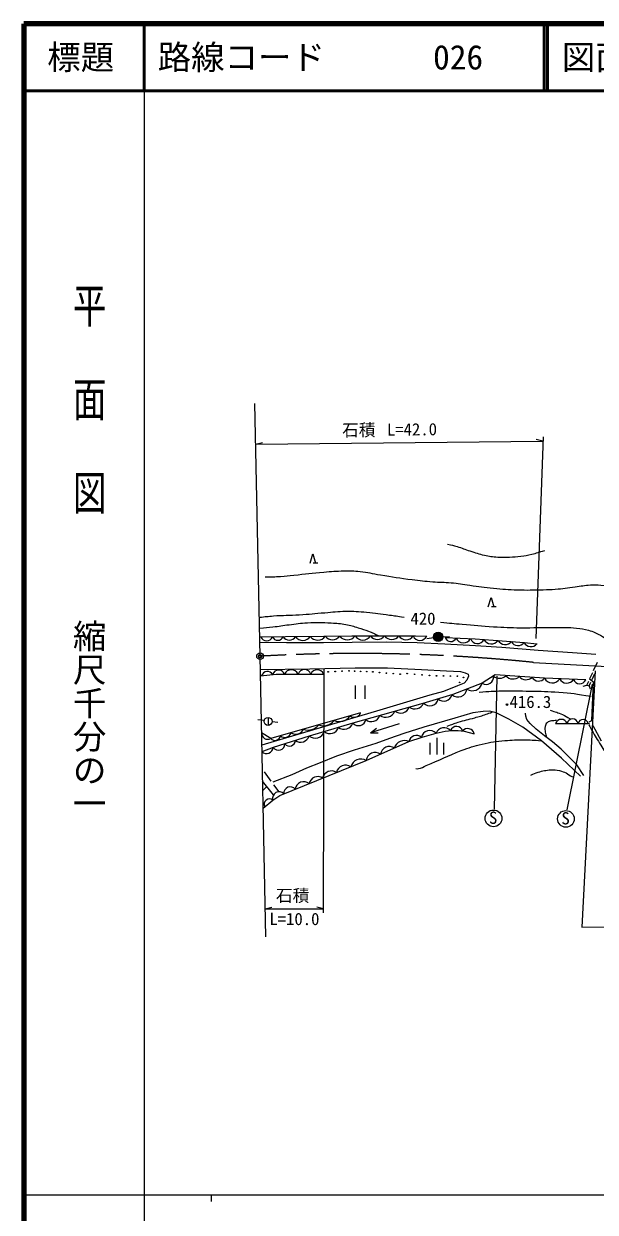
# Model space of a CAD drawing. Units: millimetres, scale not verified. Extents: x 40000 to 680000, y 20000 to 380000.
# Drawn here: x 40000 to 125366, y 202409 to 380000 of the extents above; entities that cross this region are included whole.
import ezdxf
from ezdxf.enums import TextEntityAlignment as Align

# ---------------------------------------------------------------- set-up
doc = ezdxf.new("R2010")
doc.units = ezdxf.units.MM
doc.header["$LTSCALE"] = 1000
doc.header["$PDMODE"] = 32
doc.header["$PDSIZE"] = 500
doc.linetypes.add('CHAIN', pattern=[18.5, 12, -1.5, 3.5, -1.5])
for name, color, linetype, lineweight in [('M-BGD', 7, 'Continuous', 13), ('M-BMK', 2, 'CHAIN', 13), ('M-BMK-SRVR', 3, 'Continuous', 13), ('M-STR-HTXT', 7, 'Continuous', 13), ('M-TTL', 2, 'Continuous', 140), ('M-TTL-BAND', 7, 'Continuous', 25), ('M-TTL-LINE', 7, 'Continuous', 50)]:
    doc.layers.add(name, color=color, linetype=linetype, lineweight=lineweight)
doc.layers.add('M-OTRS', color=6, linetype='Continuous')
doc.layers.add('M-TTL-TXT', color=7, linetype='Continuous')
doc.styles.add('@ＭＳ ゴシック', font='')
doc.styles.add('ＭＳ ゴシック', font='')
doc.styles.get('@ＭＳ ゴシック').set_extended_font_data('@MS Gothic')
doc.styles.get('ＭＳ ゴシック').set_extended_font_data('MS Gothic')

msp = doc.modelspace()

# ---------------------------------------------------------------- hatches: boundary and pattern name
at = {"layer": 'M-BGD'}
msp.add_hatch(color=256, dxfattribs=at).paths.add_polyline_path([(102585, 288299, 0.97359), (101239, 288527, 0.01338), (101233, 288491, 0.41421), (101813, 287719, 0.41421)])

# ---------------------------------------------------------------- linework, layer by layer
for p, q in [((82762, 299408), (83182, 300808)), ((83182, 300808), (83602, 299408)), ((83952, 299408), (83252, 299408)), ((109390, 292878), (109810, 294278)), ((109810, 294278), (110230, 292878)), ((110580, 292878), (109880, 292878)), ((75237, 288378), (79109, 288424)), ((79109, 288424), (84808, 288466)), ((84808, 288466), (88993, 288529)), ((88993, 288529), (94104, 288550)), ((94104, 288550), (98541, 288529)), ((98541, 288529), (100202, 288508)), ((102956, 288282), (107416, 288088)), ((107416, 288088), (111474, 287814)), ((111474, 287814), (114734, 287541)), ((75253, 287580), (79263, 287560)), ((79263, 287560), (84751, 287560)), ((84751, 287560), (89063, 287602)), ((89063, 287602), (94194, 287644)), ((94194, 287644), (98757, 287560)), ((98757, 287560), (102921, 287328)), ((102921, 287328), (107464, 287118)), ((107464, 287118), (111410, 286859)), ((111410, 286859), (116822, 286410)), ((114734, 287541), (116669, 287330)), ((116822, 286410), (121953, 286028)), ((121953, 286028), (125458, 285790)), ((125112, 283347), (125685, 284606)), ((75336, 283496), (82720, 283623)), ((75355, 282574), (77686, 282828)), ((77686, 282828), (84752, 282828)), ((82720, 283623), (89512, 283749)), ((89512, 283749), (94321, 283756)), ((94321, 283756), (99425, 283527)), ((99425, 283527), (103140, 283322)), ((103140, 283322), (105219, 283191)), ((105219, 283191), (105959, 283008)), ((105959, 283008), (106369, 282789)), ((106444, 282490), (106201, 281892)), ((106369, 282789), (106444, 282490)), ((110398, 282693), (108484, 281445)), ((117800, 282209), (110398, 282693)), ((124582, 282180), (124987, 283072)), ((124908, 282012), (125328, 282936)), ((89481, 281123), (89481, 279123)), ((90981, 279123), (90981, 281123)), ((104792, 281046), (102707, 280233)), ((108484, 281445), (104103, 279784)), ((105808, 281480), (104792, 281046)), ((106201, 281892), (105808, 281480)), ((123955, 281943), (117800, 282209)), ((123577, 280996), (124123, 281171)), ((124123, 281171), (124404, 281789)), ((124123, 281171), (124472, 281052)), ((124472, 281052), (124718, 281593)), ((124472, 281052), (124630, 280609)), ((125093, 281604), (124514, 282053)), ((124875, 275881), (125093, 281604)), ((100672, 279649), (93202, 277439)), ((104103, 279784), (99610, 278445)), ((102707, 280233), (100672, 279649)), ((93202, 277439), (75565, 272226)), ((99610, 278445), (89174, 275493)), ((108606, 277216), (107092, 277027)), ((109573, 277258), (108606, 277216)), ((110561, 277027), (109573, 277258)), ((74961, 276051), (75916, 275914)), ((76489, 276350), (76489, 275162)), ((90299, 277009), (76896, 273203)), ((77084, 275746), (77964, 275619)), ((89174, 275493), (82617, 273556)), ((96057, 275413), (91798, 274025)), ((104386, 276256), (99759, 274882)), ((107092, 277027), (104386, 276256)), ((112475, 276102), (110561, 277027)), ((114536, 274882), (112475, 276102)), ((115010, 276536), (114954, 276971)), ((115164, 276060), (115010, 276536)), ((115627, 275415), (115164, 276060)), ((116524, 274588), (115627, 275415)), ((119414, 275462), (124524, 275441)), ((124476, 275675), (124875, 275881)), ((76896, 273203), (75528, 274063)), ((82617, 273556), (77259, 271854)), ((91798, 274025), (92716, 274736)), ((91798, 274025), (92941, 274063)), ((96797, 273936), (94631, 273178)), ((99759, 274882), (96797, 273936)), ((99506, 273405), (101595, 273980)), ((101595, 273980), (102969, 274288)), ((102969, 274288), (103965, 274414)), ((103965, 274414), (104904, 274386)), ((104904, 274386), (105773, 274302)), ((105773, 274302), (107301, 273909)), ((117333, 272863), (114536, 274882)), ((117786, 273606), (116524, 274588)), ((118964, 272723), (117786, 273606)), ((126314, 272799), (125052, 275070)), ((77259, 271854), (75587, 271190)), ((92570, 272463), (89353, 271475)), ((91157, 269914), (97530, 272732)), ((94631, 273178), (92570, 272463)), ((97530, 272732), (99506, 273405)), ((100733, 270790), (100733, 272540)), ((101733, 270790), (101733, 273290)), ((102733, 270790), (102733, 272540)), ((120340, 270276), (117333, 272863)), ((120295, 271587), (118964, 272723)), ((86717, 270550), (84264, 269568)), ((89353, 271475), (86717, 270550)), ((121641, 270241), (120295, 271587)), ((123158, 267585), (120340, 270276)), ((122637, 269246), (121641, 270241)), ((76973, 266839), (75964, 268213)), ((78259, 264695), (91157, 269914)), ((82245, 268755), (80044, 267788)), ((84264, 269568), (82245, 268755)), ((123674, 267662), (122637, 269246)), ((77329, 264799), (75676, 266802)), ((80044, 267788), (77198, 266666)), ((76307, 266037), (75704, 265438)), ((77208, 263994), (78259, 264695)), ((78172, 265235), (77366, 266278)), ((75757, 262802), (77208, 263994))]:
    msp.add_line(p, q, dxfattribs=at)
at = {"layer": 'M-BGD', "lineweight": 25}
for p, q in [((100231, 288142), (101909, 288395)), ((101909, 288395), (103577, 288447)), ((110672, 282508), (110291, 262646)), ((124931, 281333), (121111, 262563))]:
    msp.add_line(p, q, dxfattribs=at)
for centre, radius in [((101909, 288395), 683), ((85481, 283157), 50), ((86516, 283209), 50), ((87551, 283262), 50), ((88586, 283314), 50), ((89418, 283262), 50), ((90325, 283228), 50), ((91233, 283194), 50), ((92140, 283160), 50), ((93150, 283040), 50), ((94174, 282965), 50), ((95198, 282890), 50), ((96222, 282815), 50), ((97269, 282888), 50), ((98383, 282800), 50), ((99497, 282711), 50), ((100610, 282623), 50), ((101653, 282566), 50), ((102694, 282550), 50), ((103734, 282535), 50), ((104775, 282519), 50), ((105683, 282327), 50), ((105105, 281583), 50), ((110174, 261264), 1250), ((120993, 261181), 1250)]:
    msp.add_circle(centre, radius, dxfattribs=at)
at = {"layer": 'M-BGD'}
for centre, radius in [((112177, 278269), 121), ((76489, 275756), 594)]:
    msp.add_circle(centre, radius, dxfattribs=at)
for centre, radius, start, end in [((76285, 288723), 931, 201.6299, 339.74251), ((77949, 288724), 854, 202.26497, 339.10744), ((79668, 288991), 1084, 211.81842, 329.1303), ((81696, 289193), 1334, 214.63544, 326.21024), ((83919, 289295), 1398, 217.13055, 323.80897), ((86110, 289258), 1324, 216.57347, 325.15391), ((88331, 289364), 1425, 217.22419, 324.23259), ((90640, 289273), 1371, 212.74318, 327.72839), ((92845, 289288), 1286, 215.52266, 324.94891), ((94969, 289282), 1298, 214.37295, 325.18192), ((97103, 289245), 1280, 213.3775, 326.07941), ((99189, 288985), 1120, 203.92823, 334.78859), ((103786, 288563), 876, 198.70657, 336.29018), ((105694, 288700), 1209, 203.85951, 331.13724), ((107764, 288431), 1059, 197.26789, 335.93012), ((109832, 288570), 1239, 207.43079, 324.86225), ((111909, 288483), 1235, 210.4849, 320.51311), ((113843, 288154), 1082, 204.93558, 325.47595), ((115777, 288135), 1201, 209.68095, 317.91216), ((76391, 282289), 925, 31.55999, 160.89743), ((78074, 282492), 938, 20.98114, 162.60147), ((79960, 282371), 1108, 24.35412, 155.64588), ((81936, 282446), 1040, 21.54872, 158.45128), ((83828, 282468), 992, 21.29187, 158.70813), ((109074, 282365), 1093, 237.35655, 8.85333), ((111065, 283575), 1383, 228.80729, 314.39719), ((113085, 283451), 1363, 219.4066, 313.11651), ((115037, 283306), 1328, 219.79165, 312.73146), ((107033, 281839), 1503, 236.73177, 344.80168), ((116912, 282921), 1138, 211.202, 321.32111), ((118955, 282783), 1289, 206.44305, 328.6005), ((121108, 282653), 1184, 207.20166, 327.84189), ((123050, 282398), 1013, 201.72838, 333.31517), ((100656, 279312), 1244, 221.89345, 351.29171), ((102750, 280039), 1258, 226.67766, 346.5075), ((104869, 280757), 1351, 228.50771, 352.55363), ((94055, 277909), 1535, 236.24613, 335.34574), ((96279, 278403), 1405, 233.84583, 337.74604), ((98404, 279058), 1446, 235.20863, 336.47294), ((84771, 277085), 1983, 248.8236, 322.88505), ((87139, 277652), 1931, 245.96119, 325.74746), ((87826, 276048), 1458, 235.30488, 337.61681), ((89340, 277412), 1040, 234.47306, 337.23559), ((90004, 276226), 1107, 221.46249, 350.12938), ((91950, 277037), 1316, 229.48741, 342.10446), ((120296, 275110), 950, 21.32089, 158.20755), ((121987, 275293), 823, 10.85235, 168.67608), ((123554, 275246), 785, 14.42033, 165.1081), ((76436, 273990), 911, 175.43907, 300.25145), ((77524, 273758), 838, 221.45796, 350.25069), ((79005, 274298), 946, 226.1719, 345.53675), ((80639, 275095), 1258, 235.17961, 336.52904), ((81371, 273950), 1307, 232.78419, 342.44385), ((82504, 276396), 1937, 248.48195, 323.2267), ((83515, 274761), 1503, 233.32777, 339.59393), ((85755, 275236), 1300, 230.25092, 342.67078), ((98652, 272502), 1146, 49.14234, 168.45743), ((100647, 273140), 1266, 41.52112, 169.58004), ((102807, 273508), 1300, 42.65565, 158.71854), ((104647, 274070), 940, 15.62313, 160.2046), ((106324, 273682), 1003, 13.08963, 140.27501), ((76253, 271951), 1011, 228.80125, 354.55097), ((78051, 272399), 961, 214.55402, 0.67402), ((79704, 272950), 878, 217.90025, 357.32779), ((94630, 270626), 1374, 57.07214, 170.64213), ((96852, 271354), 1536, 63.80605, 163.90822), ((90364, 268568), 1562, 59.46204, 164.5964), ((92468, 269811), 1315, 52.18715, 175.52712), ((85969, 266988), 1361, 56.30259, 167.75584), ((88085, 267826), 1392, 56.27035, 167.78809), ((81839, 265459), 1295, 51.32772, 172.73071), ((83909, 266218), 1286, 55.40932, 168.64912), ((78139, 264265), 970, 43.36561, 196.25171), ((79809, 265007), 967, 39.59616, 184.46228), ((76705, 263378), 795, 50.76613, 208.06797)]:
    msp.add_arc(centre, radius, start, end, dxfattribs=at)
for points, knots in [([(103320, 302259), (103994, 302092), (104178, 302041), (104722, 301881), (105488, 301654), (105896, 301464), (106657, 301222), (107489, 300956), (107949, 300775), (108802, 300591), (109571, 300424), (110013, 300373), (110798, 300315), (111475, 300265), (111857, 300283), (112536, 300306), (113202, 300328), (113577, 300348), (114237, 300436), (114889, 300524), (115251, 300598), (115892, 300745), (116658, 300921), (116920, 301012), (117826, 301306)], [0, 0, 0, 0, 1, 1, 1, 2, 2, 2, 3, 3, 3, 4, 4, 4, 5, 5, 5, 6, 6, 6, 7, 7, 7, 8, 8, 8, 8]), ([(144145, 290188), (143714, 290284), (143553, 290329), (143204, 290493), (142777, 290694), (142583, 290891), (142219, 291191), (141788, 291548), (141594, 291801), (141186, 292183), (140857, 292490), (140705, 292703), (140335, 292959), (140031, 293168), (139838, 293255), (139494, 293389), (139036, 293566), (138764, 293631), (138279, 293706), (137564, 293817), (137151, 293714), (136428, 293744), (135602, 293777), (135134, 293753), (134316, 293868), (133604, 293969), (133214, 294092), (132528, 294305), (131703, 294560), (131281, 294817), (130460, 295086), (129519, 295395), (128988, 295563), (128021, 295777), (127328, 295931), (126933, 296002), (126226, 296067), (125612, 296123), (125263, 296136), (124647, 296105), (123753, 296059), (123264, 295916), (122376, 295805), (121216, 295661), (120567, 295564), (119403, 295460), (118693, 295396), (118292, 295398), (117578, 295378), (116082, 295336), (115243, 295322), (113746, 295359), (112345, 295394), (111561, 295466), (110167, 295602), (108776, 295738), (108001, 295854), (106615, 296037), (105526, 296180), (104923, 296323), (103830, 296429), (102765, 296533), (102161, 296483), (101096, 296570), (99888, 296667), (99213, 296741), (98011, 296892), (96154, 297125), (95121, 297314), (93273, 297607), (92088, 297795), (91437, 297988), (90244, 298112), (89312, 298208), (88784, 298206), (87847, 298196), (86657, 298183), (85991, 298112), (84805, 298014), (83060, 297869), (82088, 297738), (80346, 297565), (79563, 297487), (79127, 297420), (78341, 297369), (77445, 297310), (77138, 297314), (76042, 297313)], [0, 0, 0, 0, 1, 1, 1, 2, 2, 2, 3, 3, 3, 4, 4, 4, 5, 5, 5, 6, 6, 6, 7, 7, 7, 8, 8, 8, 9, 9, 9, 10, 10, 10, 11, 11, 11, 12, 12, 12, 13, 13, 13, 14, 14, 14, 15, 15, 15, 16, 16, 16, 17, 17, 17, 18, 18, 18, 19, 19, 19, 20, 20, 20, 21, 21, 21, 22, 22, 22, 23, 23, 23, 24, 24, 24, 25, 25, 25, 26, 26, 26, 27, 27, 27, 28, 28, 28, 29, 29, 29, 29]), ([(75177, 291309), (76187, 291426), (76462, 291449), (77288, 291517), (78796, 291641), (79648, 291587), (81157, 291685), (82646, 291782), (83476, 291890), (84964, 292001), (86195, 292093), (86884, 292197), (88118, 292211), (89327, 292225), (90005, 292180), (91210, 292085), (92547, 291979), (93286, 291820), (94617, 291643), (95471, 291530), (95739, 291494), (96804, 291349)], [0, 0, 0, 0, 1, 1, 1, 2, 2, 2, 3, 3, 3, 4, 4, 4, 5, 5, 5, 6, 6, 6, 7, 7, 7, 7]), ([(75210, 289675), (76165, 289757), (76419, 289781), (77191, 289869), (78146, 289979), (78675, 290091), (79630, 290206), (80705, 290335), (81305, 290441), (82385, 290500), (83771, 290576), (84553, 290551), (85939, 290472), (86797, 290423), (87283, 290401), (88126, 290234), (88848, 290091), (89245, 289971), (89949, 289757), (90564, 289571), (90905, 289454), (91505, 289224), (92134, 288984), (92343, 288887), (93089, 288546)], [0, 0, 0, 0, 1, 1, 1, 2, 2, 2, 3, 3, 3, 4, 4, 4, 5, 5, 5, 6, 6, 6, 7, 7, 7, 8, 8, 8, 8]), ([(102229, 290592), (103804, 290431), (104209, 290392), (105478, 290276), (107309, 290110), (108333, 289998), (110168, 289898), (111760, 289811), (112653, 289767), (114248, 289751), (116233, 289731), (117345, 289813), (119330, 289793), (120601, 289780), (121320, 289848), (122583, 289709), (123291, 289631), (123693, 289585), (124377, 289386), (125105, 289175), (125492, 288977), (126158, 288615), (126974, 288171), (127296, 287668), (128163, 287335), (129353, 286877), (130120, 286971), (131387, 286835), (132534, 286711), (133180, 286689), (134331, 286624), (135641, 286550), (136068, 286540), (137688, 286495)], [0, 0, 0, 0, 1, 1, 1, 2, 2, 2, 3, 3, 3, 4, 4, 4, 5, 5, 5, 6, 6, 6, 7, 7, 7, 8, 8, 8, 9, 9, 9, 10, 10, 10, 11, 11, 11, 11]), ([(108015, 280123), (109642, 280247), (110090, 280274), (111422, 280313), (113060, 280361), (113979, 280320), (115618, 280281), (117306, 280242), (118255, 280251), (119939, 280123), (121836, 279980), (122488, 279872), (124773, 279524)], [0, 0, 0, 0, 1, 1, 1, 2, 2, 2, 3, 3, 3, 4, 4, 4, 4]), ([(103242, 275037), (104014, 275336), (104235, 275414), (104882, 275625), (105836, 275938), (106398, 276021), (107364, 276298), (108029, 276490), (108406, 276588), (109060, 276817), (109426, 276945), (109548, 276988), (109990, 277161)], [0, 0, 0, 0, 1, 1, 1, 2, 2, 2, 3, 3, 3, 4, 4, 4, 4]), ([(118627, 277431), (119496, 277157), (119769, 277086), (120459, 276764), (120930, 276543), (121099, 276456), (121636, 276141)], [0, 0, 0, 0, 1, 1, 1, 2, 2, 2, 2]), ([(119596, 275868), (119254, 275879), (119121, 275858), (118829, 275818), (118560, 275770), (118373, 275753), (118175, 275563), (117989, 275385), (117941, 275222), (117888, 274971), (117821, 274647), (117853, 274451), (117901, 274123), (117945, 273823), (117983, 273704), (118099, 273372)], [0, 0, 0, 0, 1, 1, 1, 2, 2, 2, 3, 3, 3, 4, 4, 4, 5, 5, 5, 5]), ([(124434, 275264), (124633, 274845), (124696, 274732), (124874, 274395), (125337, 273515), (125679, 273069), (126192, 272217), (126653, 271451), (126919, 271027), (127367, 270253), (127663, 269741), (127843, 269460), (128103, 268928), (128463, 268193), (128547, 267901), (128860, 266973)], [0, 0, 0, 0, 1, 1, 1, 2, 2, 2, 3, 3, 3, 4, 4, 4, 5, 5, 5, 5]), ([(98580, 268693), (98747, 268681), (98811, 268692), (98959, 268707), (99443, 268755), (99671, 268972), (100122, 269155), (102182, 269990), (103277, 270601), (105352, 271398), (106547, 271858), (107242, 272055), (108485, 272359), (109787, 272677), (110544, 272746), (111878, 272877), (112974, 272985), (113594, 273011), (114696, 273004), (115727, 272996), (116089, 272969), (117333, 272863)], [0, 0, 0, 0, 1, 1, 1, 2, 2, 2, 3, 3, 3, 4, 4, 4, 5, 5, 5, 6, 6, 6, 7, 7, 7, 7]), ([(115725, 267719), (116224, 267953), (116394, 268016), (116839, 268161), (117555, 268393), (117982, 268456), (118732, 268518), (119242, 268561), (119536, 268500), (120036, 268392), (120858, 268215), (121173, 267954), (121970, 267446)], [0, 0, 0, 0, 1, 1, 1, 2, 2, 2, 3, 3, 3, 4, 4, 4, 4])]:
    msp.add_open_spline(points, degree=3, knots=knots, dxfattribs=at)
at = {"layer": 'M-BMK'}
msp.add_line((116139, 284571), (132760, 283633), dxfattribs=at)
msp.add_arc((89860, 25583), 260318, 84.20631, 93.20743, dxfattribs=at)
at = {"layer": 'M-BMK-SRVR'}
for p, q in [((75295, 285493), (74527, 323236)), ((76149, 243567), (75295, 285493))]:
    msp.add_line(p, q, dxfattribs=at)
msp.add_circle((75295, 285493), 500, dxfattribs=at)
msp.add_point((75295, 285493), dxfattribs=at)
at = {"layer": 'M-OTRS'}
msp.add_point((75295, 285493), dxfattribs=at)
at = {"layer": 'M-STR-HTXT'}
for p, q in [((117582, 318266), (116490, 288153)), ((74651, 317162), (117560, 317645)), ((74651, 317162), (75648, 317424)), ((117560, 317645), (116557, 317884)), ((84756, 247144), (84880, 283663)), ((125363, 283333), (123352, 245030)), ((76063, 247765), (77063, 248015)), ((76063, 247765), (84758, 247765)), ((84758, 247765), (83758, 248015)), ((123352, 245030), (148469, 245050))]:
    msp.add_line(p, q, dxfattribs=at)
at = {"layer": 'M-TTL'}
for p, q in [((40000, 380000), (40000, 20000)), ((680000, 380000), (40000, 380000))]:
    msp.add_line(p, q, dxfattribs=at)
at = {"layer": 'M-TTL-BAND'}
for p, q in [((58000, 370000), (58000, 20000)), ((40000, 205000), (579000, 205000)), ((68000, 205000), (68000, 204000))]:
    msp.add_line(p, q, dxfattribs=at)
at = {"layer": 'M-TTL-LINE'}
for p, q in [((58000, 380000), (58000, 370000)), ((117750, 380000), (117750, 370000)), ((118250, 380000), (118250, 370000)), ((40000, 370000), (680000, 370000))]:
    msp.add_line(p, q, dxfattribs=at)

# ---------------------------------------------------------------- texts
at = {"layer": 'M-BGD', "style": 'ＭＳ ゴシック'}
for s, p in [('420', (97765, 289646)), ('416.3', (112566, 277209)), ('S', (109495, 259890)), ('S', (120315, 259807))]:
    msp.add_text(s, height=1833, dxfattribs=at).set_placement(p, align=Align.BOTTOM_LEFT)
at = {"layer": 'M-STR-HTXT', "style": 'ＭＳ ゴシック'}
for s, p in [('石積', (87565, 317805)), ('L=42.0', (94265, 317881))]:
    msp.add_text(s, height=1833, rotation=0.644, dxfattribs=at).set_placement(p, align=Align.BOTTOM_LEFT)
for s, p in [('石積', (77663, 248263)), ('L=10.0', (76688, 244765))]:
    msp.add_text(s, height=1833, dxfattribs=at).set_placement(p, align=Align.BOTTOM_LEFT)
at = {"layer": 'M-TTL-BAND', "style": '@ＭＳ ゴシック', "width": 1.4}
msp.add_text('平  面  図', height=3666, rotation=270, dxfattribs=at).set_placement((49777, 306475), align=Align.MIDDLE_RIGHT)
at = {"layer": 'M-TTL-BAND', "style": '@ＭＳ ゴシック'}
msp.add_text('縮尺千分の一', height=3666, rotation=270, dxfattribs=at).set_placement((49777, 261030), align=Align.MIDDLE_RIGHT)
at = {"layer": 'M-TTL-TXT', "style": 'ＭＳ ゴシック'}
msp.add_text('標題', height=3666, dxfattribs=at).set_placement((48500, 375000), align=Align.MIDDLE_CENTER)
for s, p in [('路線コード', (60000, 375000)), ('026', (101142, 375000)), ('図面コード', (120380, 375000))]:
    msp.add_text(s, height=3666, dxfattribs=at).set_placement(p, align=Align.MIDDLE_LEFT)

doc.saveas('drawing.dxf')
